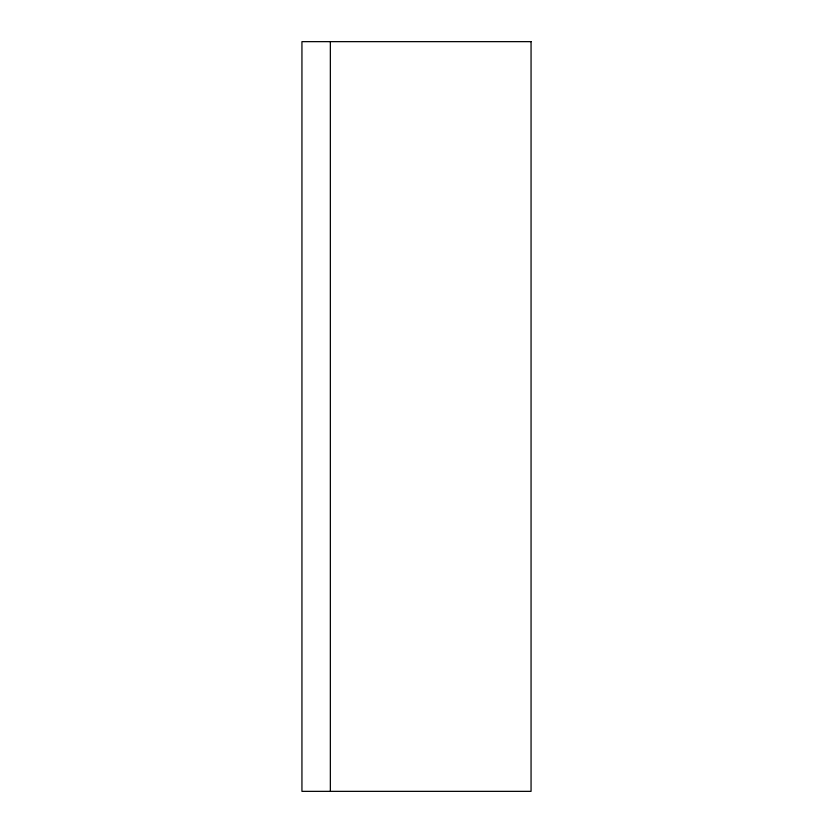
<?xml version="1.0" encoding="UTF-8"?>
<svg xmlns="http://www.w3.org/2000/svg" width="833" height="833" viewBox="0 0 833 833"><rect width="100%" height="100%" fill="white"/><g stroke="black" fill="none" stroke-linecap="round" stroke-linejoin="round"><path stroke-width="1.25" d="M330.347 41.65L330.347 791.35M531.058 41.65L301.942 41.65L301.942 791.35L531.058 791.35L531.058 41.65"/></g></svg>
